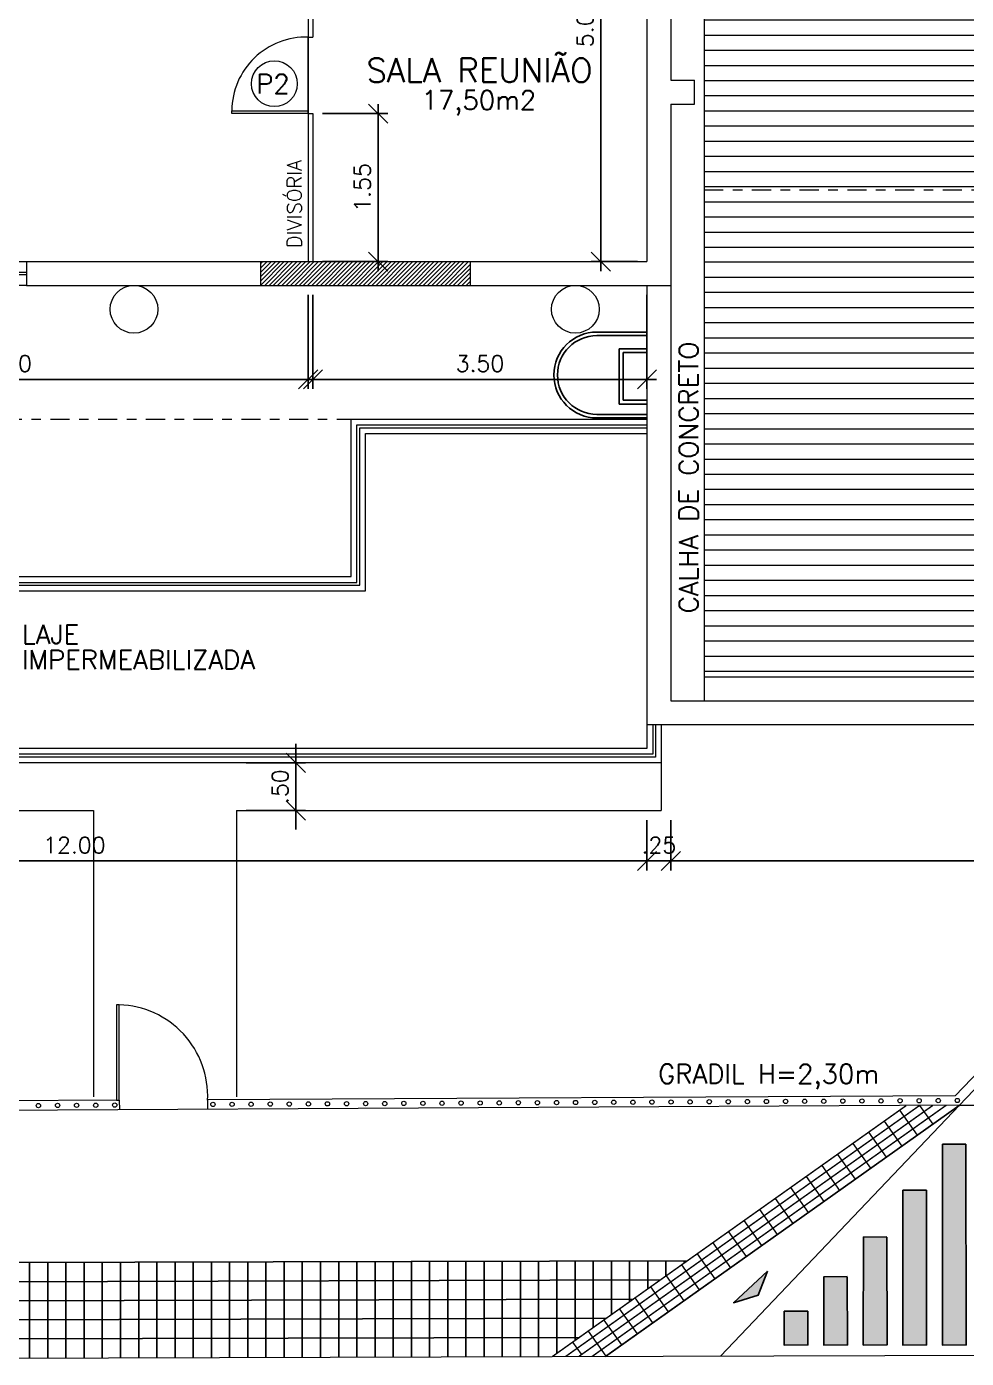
# Model space of a CAD drawing. Header units: millimetres. Extents: x 521 to 1055, y 261 to 520.
# Drawn here: x 730.3 to 740.15, y 450.48 to 464.43 of the extents above; entities that cross this region are included whole.
import ezdxf
from ezdxf.enums import TextEntityAlignment as Align

# ---------------------------------------------------------------- set-up
doc = ezdxf.new("R2010")
doc.units = ezdxf.units.MM
doc.linetypes.add('CONTINU', pattern=[0])
doc.linetypes.add('DASHDOT', pattern=[1, 0.5, -0.25, 0, -0.25])
doc.layers.add('0.1', color=8, linetype='Continuous', lineweight=13)
doc.layers.add('ppci', color=8, linetype='Continuous')
doc.layers.add('Texto 2', color=1, linetype='Continuous')
doc.styles.add('80X50', font='romans.shx')
doc.styles.add('ROMANS', font='romans')
doc.styles.get("Standard").update_dxf_attribs({"font": 'romans.shx'})
doc.dimstyles.new('Fares Eng - 50', dxfattribs={"dimscale": 2, "dimtxt": 0.085, "dimasz": 0.1, "dimexe": 0.05, "dimexo": 0.05, "dimgap": 0.04, "dimtad": 1, "dimzin": 4, "dimdsep": 46, "dimtxsty": 'ROMANS', "dimblk1": 'OBLIQUE', "dimblk2": 'OBLIQUE', "dimsah": 1, "dimcen": 0.05, "dimdle": 0.05, "dimclrd": 8, "dimclre": 8, "dimclrt": 8, "dimaunit": 1, "dimadec": 0, "dimazin": 0, "dimtfac": 1, "dimtix": 1, "dimtmove": 2, "dimatfit": 0, "dimldrblk": 'OPEN90', "dimfxl": 1, "dimtolj": 1, "dimtzin": 0, "dimarcsym": 0})

# ---------------------------------------------------------------- blocks, each defined once
blk = doc.blocks.new('_OBLIQUE')
at = {"color": 0, "linetype": 'ByBlock'}
blk.add_line((-0.5, -0.5), (0.5, 0.5), dxfattribs=at)
blk = doc.blocks.new('*D178')
at = {"layer": '0.1', "color": 8, "linetype": 'CONTINU', "lineweight": -2, "transparency": 16777216}
for p, q in [((733.124, 456.717), (733.124, 456.917)), ((732.603, 456.717), (733.224, 456.717)), ((733.124, 456.217), (733.124, 456.717)), ((732.603, 456.217), (733.224, 456.217)), ((733.124, 456.217), (733.124, 456.017))]:
    blk.add_line(p, q, dxfattribs=at)
at = {"layer": 'DEFPOINTS', "color": 0, "linetype": 'CONTINU', "lineweight": -2, "transparency": 16777216}
for p in [(732.503, 456.717), (733.124, 456.717), (732.503, 456.217)]:
    blk.add_point(p, dxfattribs=at)
at = {"layer": '0.1', "color": 8, "linetype": 'CONTINU', "lineweight": -2, "transparency": 16777216, "xscale": 0.2, "yscale": 0.2, "zscale": 0.2}
for p, rotation in [((733.124, 456.717), 270), ((733.124, 456.217), 90)]:
    blk.add_blockref('_OBLIQUE', p, dxfattribs=dict(at, rotation=rotation))
at = {"layer": '0.1', "color": 8, "linetype": 'CONTINU', "transparency": 16777216, "insert": (732.959, 456.467), "char_height": 0.17, "attachment_point": 5, "rotation": 90, "style": 'ROMANS'}
blk.add_mtext('\\A1;.50', dxfattribs=at)
blk = doc.blocks.new('_Open90')
at = {"color": 0, "linetype": 'ByBlock', "lineweight": -2}
for p, q in [((0, 0), (-1, 0)), ((-0.5, 0.5), (0, 0)), ((0, 0), (-0.5, -0.5))]:
    blk.add_line(p, q, dxfattribs=at)
blk = doc.blocks.new('*D261')
at = {"layer": '0.1', "color": 8, "linetype": 'CONTINU', "lineweight": -2, "transparency": 16777216}
for p, q in [((726.953, 461.617), (726.953, 460.633)), ((733.253, 461.617), (733.253, 460.633)), ((726.853, 460.733), (733.353, 460.733))]:
    blk.add_line(p, q, dxfattribs=at)
at = {"layer": 'DEFPOINTS', "color": 0, "linetype": 'CONTINU', "lineweight": -2, "transparency": 16777216}
for p in [(726.953, 461.717), (733.253, 461.717), (733.253, 460.733)]:
    blk.add_point(p, dxfattribs=at)
at = {"layer": '0.1', "color": 8, "linetype": 'CONTINU', "lineweight": -2, "transparency": 16777216, "xscale": 0.2, "yscale": 0.2, "zscale": 0.2, "rotation": 180}
blk.add_blockref('_OBLIQUE', (726.953, 460.733), dxfattribs=at)
at = {"layer": '0.1', "color": 8, "linetype": 'CONTINU', "lineweight": -2, "transparency": 16777216, "xscale": 0.2, "yscale": 0.2, "zscale": 0.2}
blk.add_blockref('_OBLIQUE', (733.253, 460.733), dxfattribs=at)
at = {"layer": '0.1', "color": 8, "linetype": 'CONTINU', "transparency": 16777216, "insert": (730.103, 460.898), "char_height": 0.17, "attachment_point": 5, "style": 'ROMANS'}
blk.add_mtext('\\A1;6.30', dxfattribs=at)
blk = doc.blocks.new('*D278')
at = {"layer": '0.1', "color": 8, "linetype": 'CONTINU', "lineweight": -2, "transparency": 16777216}
for p, q in [((755.203, 456.617), (755.203, 455.589)), ((737.053, 456.117), (737.053, 455.589)), ((755.303, 455.689), (736.953, 455.689))]:
    blk.add_line(p, q, dxfattribs=at)
at = {"layer": 'DEFPOINTS', "color": 0, "linetype": 'CONTINU', "lineweight": -2, "transparency": 16777216}
for p in [(755.203, 456.717), (737.053, 456.217), (737.053, 455.689)]:
    blk.add_point(p, dxfattribs=at)
at = {"layer": '0.1', "color": 8, "linetype": 'CONTINU', "lineweight": -2, "transparency": 16777216, "xscale": 0.2, "yscale": 0.2, "zscale": 0.2, "rotation": 180}
blk.add_blockref('_OBLIQUE', (737.053, 455.689), dxfattribs=at)
at = {"layer": '0.1', "color": 8, "linetype": 'CONTINU', "lineweight": -2, "transparency": 16777216, "xscale": 0.2, "yscale": 0.2, "zscale": 0.2}
blk.add_blockref('_OBLIQUE', (755.203, 455.689), dxfattribs=at)
at = {"layer": '0.1', "color": 8, "linetype": 'CONTINU', "transparency": 16777216, "insert": (746.128, 455.854), "char_height": 0.17, "attachment_point": 5, "style": 'ROMANS'}
blk.add_mtext('\\A1;18.15', dxfattribs=at)
blk = doc.blocks.new('*D279')
at = {"layer": '0.1', "color": 8, "linetype": 'CONTINU', "lineweight": -2, "transparency": 16777216}
for p, q in [((736.803, 456.117), (736.803, 455.589)), ((737.053, 456.117), (737.053, 455.589)), ((736.803, 455.689), (736.603, 455.689)), ((737.053, 455.689), (736.803, 455.689)), ((737.053, 455.689), (737.253, 455.689))]:
    blk.add_line(p, q, dxfattribs=at)
at = {"layer": 'DEFPOINTS', "color": 0, "linetype": 'CONTINU', "lineweight": -2, "transparency": 16777216}
for p in [(736.803, 456.217), (737.053, 456.217), (736.803, 455.689)]:
    blk.add_point(p, dxfattribs=at)
at = {"layer": '0.1', "color": 8, "linetype": 'CONTINU', "lineweight": -2, "transparency": 16777216, "xscale": 0.2, "yscale": 0.2, "zscale": 0.2}
blk.add_blockref('_OBLIQUE', (736.803, 455.689), dxfattribs=at)
at = {"layer": '0.1', "color": 8, "linetype": 'CONTINU', "lineweight": -2, "transparency": 16777216, "xscale": 0.2, "yscale": 0.2, "zscale": 0.2, "rotation": 180}
blk.add_blockref('_OBLIQUE', (737.053, 455.689), dxfattribs=at)
at = {"layer": '0.1', "color": 8, "linetype": 'CONTINU', "transparency": 16777216, "insert": (736.928, 455.854), "char_height": 0.17, "attachment_point": 5, "style": 'ROMANS'}
blk.add_mtext('\\A1;.25', dxfattribs=at)
blk = doc.blocks.new('*D280')
at = {"layer": '0.1', "color": 8, "linetype": 'CONTINU', "lineweight": -2, "transparency": 16777216}
for p, q in [((724.803, 456.117), (724.803, 455.589)), ((736.803, 456.117), (736.803, 455.589)), ((736.903, 455.689), (724.703, 455.689))]:
    blk.add_line(p, q, dxfattribs=at)
at = {"layer": 'DEFPOINTS', "color": 0, "linetype": 'CONTINU', "lineweight": -2, "transparency": 16777216}
for p in [(724.803, 456.217), (736.803, 456.217), (724.803, 455.689)]:
    blk.add_point(p, dxfattribs=at)
at = {"layer": '0.1', "color": 8, "linetype": 'CONTINU', "lineweight": -2, "transparency": 16777216, "xscale": 0.2, "yscale": 0.2, "zscale": 0.2, "rotation": 180}
blk.add_blockref('_OBLIQUE', (724.803, 455.689), dxfattribs=at)
at = {"layer": '0.1', "color": 8, "linetype": 'CONTINU', "lineweight": -2, "transparency": 16777216, "xscale": 0.2, "yscale": 0.2, "zscale": 0.2}
blk.add_blockref('_OBLIQUE', (736.803, 455.689), dxfattribs=at)
at = {"layer": '0.1', "color": 8, "linetype": 'CONTINU', "transparency": 16777216, "insert": (730.803, 455.854), "char_height": 0.17, "attachment_point": 5, "style": 'ROMANS'}
blk.add_mtext('\\A1;12.00', dxfattribs=at)
blk = doc.blocks.new('*D293')
at = {"layer": '0.1', "color": 8, "linetype": 'CONTINU', "lineweight": -2, "transparency": 16777216}
for p, q in [((733.303, 461.617), (733.303, 460.633)), ((736.803, 461.617), (736.803, 460.633)), ((733.203, 460.733), (736.903, 460.733))]:
    blk.add_line(p, q, dxfattribs=at)
at = {"layer": 'DEFPOINTS', "color": 0, "linetype": 'CONTINU', "lineweight": -2, "transparency": 16777216}
for p in [(733.303, 461.717), (736.803, 461.717), (736.803, 460.733)]:
    blk.add_point(p, dxfattribs=at)
at = {"layer": '0.1', "color": 8, "linetype": 'CONTINU', "lineweight": -2, "transparency": 16777216, "xscale": 0.2, "yscale": 0.2, "zscale": 0.2, "rotation": 180}
blk.add_blockref('_OBLIQUE', (733.303, 460.733), dxfattribs=at)
at = {"layer": '0.1', "color": 8, "linetype": 'CONTINU', "lineweight": -2, "transparency": 16777216, "xscale": 0.2, "yscale": 0.2, "zscale": 0.2}
blk.add_blockref('_OBLIQUE', (736.803, 460.733), dxfattribs=at)
at = {"layer": '0.1', "color": 8, "linetype": 'CONTINU', "transparency": 16777216, "insert": (735.053, 460.898), "char_height": 0.17, "attachment_point": 5, "style": 'ROMANS'}
blk.add_mtext('\\A1;3.50', dxfattribs=at)
blk = doc.blocks.new('ÁREA')
for p in [(0.00005, 0.00376), (0, 0)]:
    blk.add_attdef('COMPARTIMENTO', text='', height=0.0025).set_placement(p, align=Align.CENTER)
at = {"color": 1}
for p in [(-0.00005, -0.00376), (-0.0001, -0.00752)]:
    blk.add_attdef('ÁREA', text='', height=0.002, dxfattribs=at).set_placement(p, align=Align.CENTER)
blk = doc.blocks.new('SET1')
at = {"layer": 'Texto 2'}
blk.add_hatch(color=8, dxfattribs=at).paths.add_polyline_path([(0.282, 0.232), (-0.113, 0.138), (-0.282, -0.232)])
at = {"layer": 'Texto 2', "color": 1}
blk.add_lwpolyline([(-0.282, -0.232), (-0.113, 0.138), (0.282, 0.232)], close=True, dxfattribs=at)
blk = doc.blocks.new('*D3337')
at = {"layer": '0.1', "color": 8, "linetype": 'CONTINU', "lineweight": -2, "transparency": 16777216}
for p, q in [((736.32, 467.067), (736.32, 461.867)), ((736.703, 466.967), (736.22, 466.967)), ((736.703, 461.967), (736.22, 461.967))]:
    blk.add_line(p, q, dxfattribs=at)
at = {"layer": 'DEFPOINTS', "color": 0, "linetype": 'CONTINU', "lineweight": -2, "transparency": 16777216}
for p in [(736.803, 466.967), (736.32, 461.967), (736.803, 461.967)]:
    blk.add_point(p, dxfattribs=at)
at = {"layer": '0.1', "color": 8, "linetype": 'CONTINU', "lineweight": -2, "transparency": 16777216, "xscale": 0.2, "yscale": 0.2, "zscale": 0.2}
for p, rotation in [((736.32, 466.967), 90), ((736.32, 461.967), 270)]:
    blk.add_blockref('_OBLIQUE', p, dxfattribs=dict(at, rotation=rotation))
at = {"layer": '0.1', "color": 8, "linetype": 'CONTINU', "lineweight": -2, "transparency": 16777216, "insert": (736.155, 464.467), "char_height": 0.17, "attachment_point": 5, "rotation": 90, "style": 'ROMANS'}
blk.add_mtext('\\A1;5.00', dxfattribs=at)
blk = doc.blocks.new('*D3338')
at = {"layer": '0.1', "color": 8, "linetype": 'CONTINU', "lineweight": -2, "transparency": 16777216}
for p, q in [((733.403, 463.517), (734.086, 463.517)), ((733.986, 463.617), (733.986, 461.867)), ((733.403, 461.967), (734.086, 461.967))]:
    blk.add_line(p, q, dxfattribs=at)
at = {"layer": 'DEFPOINTS', "color": 0, "linetype": 'CONTINU', "lineweight": -2, "transparency": 16777216}
for p in [(733.303, 463.517), (733.303, 461.967), (733.986, 461.967)]:
    blk.add_point(p, dxfattribs=at)
at = {"layer": '0.1', "color": 8, "linetype": 'CONTINU', "lineweight": -2, "transparency": 16777216, "xscale": 0.2, "yscale": 0.2, "zscale": 0.2}
for p, rotation in [((733.986, 463.517), 90), ((733.986, 461.967), 270)]:
    blk.add_blockref('_OBLIQUE', p, dxfattribs=dict(at, rotation=rotation))
at = {"layer": '0.1', "color": 8, "linetype": 'CONTINU', "lineweight": -2, "transparency": 16777216, "insert": (733.821, 462.742), "char_height": 0.17, "attachment_point": 5, "rotation": 90, "style": 'ROMANS'}
blk.add_mtext('\\A1;1.55', dxfattribs=at)

msp = doc.modelspace()

# ---------------------------------------------------------------- hatches: boundary and pattern name
at = {"layer": '0.1', "linetype": 'CONTINU'}
h = msp.add_hatch(dxfattribs=at)
h.set_pattern_fill('ANSI31', color=8, scale=0.05, angle=315, style=0, double=1)
h.set_pattern_definition([(0, (737.40272, 462.11692), (6e-17, 0.15875), [])])
h.paths.add_polyline_path([(746.12772, 477.73986), (742.43795, 477.73986), (741.06509, 477.13986), (746.12772, 477.13986)])
h.paths.add_polyline_path([(754.85272, 477.73986), (746.12772, 477.73986), (746.12772, 477.13986), (754.85272, 477.13986)])
h.paths.add_polyline_path([(754.85272, 477.13986), (746.12772, 477.13986), (746.12772, 462.71692), (754.85272, 462.71692)])
h.paths.add_polyline_path([(746.12772, 477.13986), (741.06509, 477.13986), (740.46457, 477.13986), (740.33099, 477.11112, -0.41421356), (740.57063, 476.87148, -1), (740.09134, 476.87148, -0.41421356), (740.33099, 477.11112), (739.86457, 477.13986), (738.76768, 477.13986), (737.46768, 477.13986), (737.40272, 477.13986), (737.40272, 462.71692), (746.12772, 462.71692)])
h.paths.add_polyline_path([(737.77324, 476.82102, -1), (738.33401, 476.82102, -1)], flags=16)
h.paths.add_polyline_path([(746.12772, 462.71692), (737.40272, 462.71692), (737.40272, 462.11692), (746.12772, 462.11692)])
h.paths.add_polyline_path([(754.85272, 462.71692), (746.12772, 462.71692), (746.12772, 462.11692), (754.85272, 462.11692)])
h.paths.add_polyline_path([(747.03193, 470.84071), (749.97955, 470.84071), (749.97955, 471.19786), (747.03193, 471.19786)], flags=24)
h.paths.add_polyline_path([(747.0605, 470.51297), (747.84621, 470.51297), (747.84621, 470.81297), (747.0605, 470.81297)], flags=24)
h.paths.add_polyline_path([(738.71901, 476.36038), (739.3302, 476.36038), (739.3302, 476.61538), (738.71901, 476.61538)], flags=24)
h.paths.add_polyline_path([(737.75188, 476.6695), (738.3376, 476.6695), (738.3376, 476.9695), (737.75188, 476.9695)], flags=24)
h.paths.add_polyline_path([(742.50163, 470.84071), (745.44925, 470.84071), (745.44925, 471.19786), (742.50163, 471.19786)], flags=24)
h.paths.add_polyline_path([(742.5302, 470.51297), (743.31591, 470.51297), (743.31591, 470.81297), (742.5302, 470.81297)], flags=24)
h = msp.add_hatch(dxfattribs=at)
h.set_pattern_fill('ANSI31', color=8, scale=0.05, angle=315, style=0, double=1)
h.set_pattern_definition([(0, (-0.39743, 0), (6e-17, 0.15875), [])])
h.paths.add_polyline_path([(746.12772, 457.61692), (746.12772, 462.11692), (737.40272, 462.11692), (737.40272, 457.61692)])
h.paths.add_polyline_path([(742.50163, 460.7824), (745.44925, 460.7824), (745.44925, 461.13954), (742.50163, 461.13954)], flags=24)
h.paths.add_polyline_path([(742.5302, 460.45466), (743.31591, 460.45466), (743.31591, 460.75466), (742.5302, 460.75466)], flags=24)
at = {"layer": '0.1', "linetype": 'CONTINU', "lineweight": -2}
h = msp.add_hatch(dxfattribs=at)
h.set_pattern_fill('ANSI31', color=8, scale=0.01, style=0)
h.set_pattern_definition([(45, (732.75272, 461.716922), (-0.02245064, 0.02245064), [])])
h.paths.add_polyline_path([(734.95272, 461.96692), (732.75272, 461.96692), (732.75272, 461.71692), (734.95272, 461.71692)])
h = msp.add_hatch(color=8, dxfattribs=at)
h.dxf.hatch_style = 1
h.paths.add_polyline_path([(753.82281, 451.1719), (753.57759, 451.17005), (753.57688, 450.63113), (753.82687, 450.63301)])
h.paths.add_polyline_path([(753.40833, 451.55596), (753.16311, 451.55412), (753.16239, 450.62801), (753.41238, 450.62989)])
h.paths.add_polyline_path([(752.99382, 451.99846), (752.7486, 451.99661), (752.74788, 450.62801), (752.99788, 450.62989)])
h.paths.add_polyline_path([(752.57931, 452.31189), (752.33409, 452.31005), (752.33337, 450.62801), (752.58337, 450.62989)])
h.paths.add_polyline_path([(752.16485, 452.73893), (751.91963, 452.73708), (751.91891, 450.62177), (752.1689, 450.62365)])
h.paths.add_polyline_path([(751.75034, 453.0708), (751.50512, 453.06895), (751.5044, 450.62177), (751.7544, 450.62365)])
h.paths.add_polyline_path([(751.32157, 453.05537), (751.07635, 453.05352), (751.08989, 450.62177), (751.33989, 450.62365)])
h.paths.add_polyline_path([(750.90706, 453.05537), (750.66184, 453.05352), (750.67539, 450.62177), (750.92538, 450.62365)])
h.paths.add_polyline_path([(750.49255, 453.05537), (750.24733, 453.05352), (750.26088, 450.62177), (750.51087, 450.62365)])
h.paths.add_polyline_path([(750.07805, 453.05488), (749.83283, 453.05304), (749.84637, 450.62128), (750.09636, 450.62317)])
h.paths.add_polyline_path([(749.66354, 453.05488), (749.41832, 453.05304), (749.43186, 450.62128), (749.68186, 450.62317)])
h.paths.add_polyline_path([(749.24903, 453.05488), (749.00381, 453.05304), (749.01735, 450.62128), (749.26735, 450.62317)])
h.paths.add_polyline_path([(748.83452, 453.05488), (748.5893, 453.05304), (748.60284, 450.62128), (748.85284, 450.62317)])
h.paths.add_polyline_path([(748.42002, 453.0544), (748.1748, 453.05256), (748.18834, 450.6208), (748.43833, 450.62269)])
h.paths.add_polyline_path([(748.00551, 453.0544), (747.76029, 453.05256), (747.77383, 450.6208), (748.02382, 450.62269)])
h.paths.add_polyline_path([(747.591, 453.0544), (747.34578, 453.05256), (747.35932, 450.6208), (747.60931, 450.62269)])
h.paths.add_polyline_path([(747.17649, 453.05392), (746.93127, 453.05208), (746.94482, 450.62032), (747.19481, 450.6222)])
h.paths.add_polyline_path([(746.76199, 453.05344), (746.51677, 453.05159), (746.53031, 450.61984), (746.7803, 450.62172)])
h.paths.add_polyline_path([(746.34748, 453.05344), (746.10226, 453.05159), (746.1158, 450.61984), (746.3658, 450.62172)])
h.paths.add_polyline_path([(745.93297, 453.05344), (745.68775, 453.05159), (745.70129, 450.61984), (745.95129, 450.62172)])
h.paths.add_polyline_path([(745.51846, 453.05344), (745.27324, 453.05159), (745.28678, 450.61984), (745.53678, 450.62172)])
h.paths.add_polyline_path([(745.10396, 453.05296), (744.85874, 453.05111), (744.87228, 450.61936), (745.12227, 450.62124)])
h.paths.add_polyline_path([(744.68945, 453.05296), (744.44423, 453.05111), (744.45777, 450.61936), (744.70776, 450.62124)])
h.paths.add_polyline_path([(744.27494, 453.05296), (744.02972, 453.05111), (744.04326, 450.61936), (744.29325, 450.62124)])
h.paths.add_polyline_path([(743.86043, 453.05296), (743.61521, 453.05111), (743.62875, 450.61936), (743.87875, 450.62124)])
h.paths.add_polyline_path([(743.44593, 453.05248), (743.20071, 453.05063), (743.21425, 450.61888), (743.46424, 450.62076)])
h.paths.add_polyline_path([(743.03142, 453.05248), (742.7862, 453.05063), (742.79974, 450.61888), (743.04973, 450.62076)])
h.paths.add_polyline_path([(742.61691, 453.05248), (742.37169, 453.05063), (742.38523, 450.61888), (742.63522, 450.62076)])
h.paths.add_polyline_path([(742.2024, 453.05248), (741.95718, 453.05063), (741.97072, 450.61888), (742.22071, 450.62076)])
h.paths.add_polyline_path([(741.78789, 453.052), (741.54267, 453.05015), (741.55622, 450.6184), (741.80621, 450.62028)])
h.paths.add_polyline_path([(741.37338, 453.052), (741.12816, 453.05015), (741.14171, 450.6184), (741.3917, 450.62028)])
h.paths.add_polyline_path([(740.95888, 453.052), (740.71366, 453.05015), (740.7272, 450.6184), (740.97719, 450.62028)])
h.paths.add_polyline_path([(740.55977, 453.03888), (740.31455, 453.03703), (740.31269, 450.6184), (740.56268, 450.62028)])
h.paths.add_polyline_path([(740.14526, 452.72281), (739.90004, 452.72096), (739.89818, 450.6184), (740.14817, 450.62028)])
h.paths.add_polyline_path([(739.73075, 452.24239), (739.48553, 452.24054), (739.48367, 450.6184), (739.73366, 450.62028)])
h.paths.add_polyline_path([(739.31624, 451.75046), (739.07102, 451.74861), (739.06916, 450.6184), (739.31916, 450.62028)])
h.paths.add_polyline_path([(738.90174, 451.33506), (738.65651, 451.33321), (738.65465, 450.6184), (738.90465, 450.62028)])
h.paths.add_polyline_path([(738.48722, 450.97431), (738.242, 450.97247), (738.24015, 450.6184), (738.49014, 450.62028)])
h = msp.add_hatch(dxfattribs=at)
h.set_pattern_fill('LINE,_O', color=8, scale=0.06, angle=90, double=1)
h.set_pattern_definition([(90, (279.22985, 358.23872), (-0.1905, 1e-17), [])])
h.paths.add_polyline_path([(737.22752, 451.50214), (728.68169, 451.47885), (730.08019, 450.48266), (735.81149, 450.49828)])

# ---------------------------------------------------------------- linework, layer by layer
at = {"layer": '0.1', "color": 8, "linetype": 'CONTINU'}
for p, q in [((737.40272, 477.13986), (737.40272, 462.11692)), ((737.40272, 462.11692), (754.85272, 462.11692))]:
    msp.add_line(p, q, dxfattribs=at)
at = {"layer": '0.1', "color": 7}
for p, q in [((737.05272, 470.11692), (737.05272, 463.86692)), ((736.80272, 466.96692), (736.80272, 461.96692)), ((737.05272, 463.86692), (737.30272, 463.86692)), ((737.30272, 463.61692), (737.30272, 463.86692)), ((737.05272, 463.61692), (737.30272, 463.61692)), ((737.05272, 463.61692), (737.05272, 461.71692)), ((730.30272, 461.96692), (730.30272, 461.71692)), ((730.30272, 461.96692), (732.75272, 461.96692)), ((732.75272, 461.96692), (736.80272, 461.96692)), ((730.30272, 461.71692), (732.75272, 461.71692)), ((732.75272, 461.71692), (737.05272, 461.71692))]:
    msp.add_line(p, q, dxfattribs=at)
at = {"layer": '0.1', "color": 8}
for p, q in [((733.25272, 466.96692), (733.25272, 464.31692)), ((733.30272, 466.96692), (733.30272, 464.31692)), ((733.25272, 464.31692), (733.30272, 464.31692)), ((733.25272, 463.51692), (733.25272, 461.96692)), ((733.25272, 463.51692), (733.30272, 463.51692)), ((733.30272, 463.51692), (733.30272, 461.96692)), ((737.40272, 462.11692), (737.40272, 457.36692)), ((728.10272, 461.96692), (730.30272, 461.96692)), ((728.10272, 461.85692), (730.30272, 461.85692)), ((732.75272, 461.96692), (732.75272, 461.71692)), ((734.95272, 461.71692), (734.95272, 461.96692)), ((730.30272, 461.82692), (728.10272, 461.82692)), ((730.30272, 461.71692), (728.10272, 461.71692)), ((736.80272, 461.71692), (736.80272, 457.11692)), ((737.05272, 461.71692), (737.05272, 457.36692)), ((737.40272, 457.61692), (754.85272, 457.61692)), ((737.05272, 457.36692), (755.20272, 457.36692)), ((736.80272, 457.11692), (755.45272, 457.11692)), ((740.03121, 453.22738), (743.73921, 457.11692)), ((740.07549, 453.1289), (743.87737, 457.11692)), ((736.95272, 456.71692), (736.95272, 456.21692)), ((724.44561, 456.21692), (731.00272, 456.21692)), ((731.00272, 456.21692), (731.00272, 453.21692)), ((732.50272, 456.21692), (732.50272, 453.21692)), ((732.50272, 456.21692), (736.95272, 456.21692)), ((731.27379, 453.18263), (725.95514, 453.15546)), ((731.27379, 453.18263), (731.27432, 453.08362)), ((740.03121, 453.22738), (732.19901, 453.18736)), ((732.19901, 453.18736), (732.19953, 453.08852)), ((740.07674, 453.13021), (725.9171, 453.05527)), ((740.07674, 453.13021), (737.57223, 450.50307)), ((739.45047, 453.07806), (739.63554, 452.81701)), ((739.66022, 453.12801), (739.7987, 452.93268)), ((739.28731, 452.96239), (739.47238, 452.70134)), ((739.12416, 452.84673), (739.30922, 452.58567)), ((738.961, 452.73106), (739.14607, 452.47)), ((738.63468, 452.49972), (738.81975, 452.23867)), ((738.79784, 452.61539), (738.98291, 452.35434)), ((738.47152, 452.38405), (738.65659, 452.123)), ((738.30836, 452.26838), (738.49343, 452.00733)), ((738.1452, 452.15272), (738.33027, 451.89166)), ((737.98204, 452.03705), (738.16711, 451.77599)), ((737.65573, 451.80571), (737.8408, 451.54466)), ((737.81888, 451.92138), (738.00395, 451.66032)), ((737.49257, 451.69004), (737.67764, 451.42899)), ((737.32941, 451.57437), (737.51448, 451.31332)), ((737.16625, 451.45871), (737.35132, 451.19765)), ((737.00309, 451.34304), (737.18816, 451.08198)), ((736.67677, 451.1117), (736.86184, 450.85065)), ((736.83993, 451.22737), (737.025, 450.96631)), ((736.51361, 450.99603), (736.69868, 450.73498)), ((736.35045, 450.88036), (736.53552, 450.61931)), ((736.1873, 450.76469), (736.37237, 450.50364)), ((728.79061, 450.47915), (763.27458, 450.57311)), ((736.02414, 450.64903), (736.11367, 450.52273))]:
    msp.add_line(p, q, dxfattribs=at)
at = {"layer": '0.1', "color": 8, "linetype": 'CONTINU', "lineweight": -2}
for p, q in [((733.25272, 463.51692), (733.25272, 464.31692)), ((740.07549, 453.1289), (751.82977, 453.23042)), ((740.07549, 453.1289), (736.36693, 450.49979)), ((728.68169, 451.47885), (737.22752, 451.50214)), ((728.96139, 451.27961), (736.94431, 451.30137)), ((729.24109, 451.08038), (736.66111, 451.10059)), ((729.52079, 450.88114), (736.3779, 450.89982)), ((729.80049, 450.6819), (736.0947, 450.69905))]:
    msp.add_line(p, q, dxfattribs=at)
at = {"layer": '0.1', "color": 8, "linetype": 'DASHDOT', "ltscale": 0.4}
for p, q in [((737.40272, 462.71692), (754.85272, 462.71692)), ((721.05272, 460.31692), (733.70272, 460.31692))]:
    msp.add_line(p, q, dxfattribs=at)
at = {"layer": '0.1', "color": 8}
for points in [[(732.45272, 463.54692), (733.25272, 463.54692), (733.25272, 463.51692), (732.45272, 463.51692)], [(731.24379, 453.18263), (731.27379, 453.18263), (731.27379, 454.18263), (731.24379, 454.18263)]]:
    msp.add_lwpolyline(points, close=True, dxfattribs=at)
for points in [[(736.95272, 457.11692), (736.95272, 456.71692), (724.65272, 456.71692), (724.65272, 459.51692), (729.80272, 459.51692), (729.80272, 458.66692), (733.70272, 458.66692), (733.70272, 460.31692), (736.80272, 460.31692)], [(736.89272, 457.11692), (736.89272, 456.77692), (724.71272, 456.77692), (724.71272, 459.45692), (729.74272, 459.45692), (729.74272, 458.60692), (733.76272, 458.60692), (733.76272, 460.25692), (736.80272, 460.25692)], [(736.86272, 457.11692), (736.86272, 456.80692), (724.74272, 456.80692), (724.74272, 459.42692), (729.71272, 459.42692), (729.71272, 458.57692), (733.79272, 458.57692), (733.79272, 460.22692), (736.80272, 460.22692)], [(736.80272, 457.11692), (736.80272, 456.86692), (724.80272, 456.86692), (724.80272, 459.36692), (729.65272, 459.36692), (729.65272, 458.51692), (733.85272, 458.51692), (733.85272, 460.16692), (736.80272, 460.16692)]]:
    msp.add_lwpolyline(points, dxfattribs=at)
at = {"layer": '0.1', "color": 8, "const_width": 0.015}
for points in [[(739.51988, 453.12727), (735.81149, 450.49828)], [(739.65925, 453.128), (735.95035, 450.49866)], [(739.79861, 453.12874), (736.08921, 450.49903)], [(739.93798, 453.12948), (736.22807, 450.49941)], [(740.07674, 453.13021), (736.36693, 450.49979)]]:
    msp.add_lwpolyline(points, dxfattribs=at)
at = {"layer": '0.1', "color": 8, "linetype": 'CONTINU', "lineweight": -2}
for points in [[(740.14526, 452.72233), (740.14817, 450.62028), (739.89818, 450.6184), (739.90004, 452.72096), (740.14526, 452.72281)], [(739.73075, 452.24191), (739.73366, 450.62028), (739.48367, 450.6184), (739.48553, 452.24054), (739.73075, 452.24239)], [(739.31625, 451.74998), (739.31916, 450.62028), (739.06916, 450.6184), (739.07102, 451.74861), (739.31624, 451.75046)], [(738.90174, 451.33458), (738.90465, 450.62028), (738.65465, 450.6184), (738.65651, 451.33321), (738.90173, 451.33506)], [(738.48723, 450.97383), (738.49014, 450.62028), (738.24015, 450.6184), (738.242, 450.97247), (738.48722, 450.97431)]]:
    msp.add_lwpolyline(points, dxfattribs=at)
at = {"layer": '0.1', "color": 8}
for centre, radius in [((732.89893, 463.82943), 0.23964), ((736.05522, 453.15893), 0.0225), ((736.25522, 453.15999), 0.0225), ((736.45522, 453.16105), 0.0225), ((736.65522, 453.1621), 0.0225), ((736.85522, 453.16316), 0.0225), ((737.05522, 453.16422), 0.0225), ((737.25522, 453.16528), 0.0225), ((737.45522, 453.16634), 0.0225), ((737.65522, 453.1674), 0.0225), ((737.85522, 453.16846), 0.0225), ((738.05522, 453.16951), 0.0225), ((738.25522, 453.17057), 0.0225), ((738.45522, 453.17163), 0.0225), ((738.65522, 453.17269), 0.0225), ((738.85522, 453.17375), 0.0225), ((739.05522, 453.17481), 0.0225), ((739.25522, 453.17587), 0.0225), ((739.45522, 453.17692), 0.0225), ((739.65522, 453.17798), 0.0225), ((739.85522, 453.17904), 0.0225), ((740.05522, 453.1801), 0.0225), ((730.42681, 453.12732), 0.0225), ((730.62681, 453.12838), 0.0225), ((730.82681, 453.12944), 0.0225), ((731.02681, 453.1305), 0.0225), ((731.22681, 453.13156), 0.0225), ((732.25522, 453.13881), 0.0225), ((732.45522, 453.13987), 0.0225), ((732.65522, 453.14093), 0.0225), ((732.85522, 453.14199), 0.0225), ((733.05522, 453.14305), 0.0225), ((733.25522, 453.14411), 0.0225), ((733.45522, 453.14517), 0.0225), ((733.65522, 453.14623), 0.0225), ((733.85522, 453.14728), 0.0225), ((734.05522, 453.14834), 0.0225), ((734.25522, 453.1494), 0.0225), ((734.45522, 453.15046), 0.0225), ((734.65522, 453.15152), 0.0225), ((734.85522, 453.15258), 0.0225), ((735.05522, 453.15364), 0.0225), ((735.25522, 453.15469), 0.0225), ((735.45522, 453.15575), 0.0225), ((735.65522, 453.15681), 0.0225), ((735.85522, 453.15787), 0.0225)]:
    msp.add_circle(centre, radius, dxfattribs=at)
at = {"layer": '0.1', "color": 7}
for centre in [(731.42772, 461.46692), (736.05272, 461.46692)]:
    msp.add_circle(centre, 0.25, dxfattribs=at)
at = {"layer": '0.1', "color": 8}
for centre, radius, start, end in [((733.22758, 463.54246), 0.77487, 88.140818, 179.669801), ((731.24479, 453.228), 0.95508, 357.277568, 88.260083)]:
    msp.add_arc(centre, radius, start, end, dxfattribs=at)
at = {"layer": 'ppci', "color": 10}
for p, q in [((736.51272, 460.474), (736.51272, 461.054)), ((736.51272, 461.054), (736.80272, 461.054)), ((736.55272, 460.514), (736.55272, 461.014)), ((736.55272, 461.014), (736.80272, 461.014))]:
    msp.add_line(p, q, dxfattribs=at)
at = {"layer": 'ppci', "color": 10, "linetype": 'CONTINU', "lineweight": -2}
for p, q in [((736.51272, 460.474), (736.80272, 460.474)), ((736.55272, 460.514), (736.80272, 460.514))]:
    msp.add_line(p, q, dxfattribs=at)
at = {"layer": 'ppci', "color": 10}
for points in [[(736.80272, 460.32885), (736.27772, 460.32885, -1), (736.27772, 461.22885), (736.80272, 461.22885)], [(736.80272, 460.36635), (736.27772, 460.36635, -1), (736.27772, 461.19135), (736.80272, 461.19135)]]:
    msp.add_lwpolyline(points, format="xyb", dxfattribs=at)

# ---------------------------------------------------------------- block references
at = {"layer": '0.1', "color": 8}
ref = msp.add_blockref('ÁREA', (735.04786, 463.84585), dxfattribs=dict(at, xscale=133.3333333333333, yscale=133.3333333333333, zscale=133.3333333333333))
ref.add_attrib('COMPARTIMENTO', 'SALA REUNIÃO', dxfattribs={"layer": '0', "color": 3, "height": 0.25}).set_placement((735.04786, 463.84585), align=Align.CENTER)
ref.add_attrib('ÁREA', '17,50m2', dxfattribs={"layer": '0', "color": 1, "height": 0.2}).set_placement((735.04123, 463.55789), align=Align.CENTER)
at = {"layer": '0.1', "color": 8, "xscale": 0.6666666666665945, "yscale": 0.6666666666665945, "zscale": 0.6666666666665945, "rotation": 183.6212012835728}
msp.add_blockref('SET1', (737.88848, 451.22788), dxfattribs=at)

# ---------------------------------------------------------------- texts
at = {"layer": '0.1', "color": 8}
for s, p in [('P2', (732.70832, 463.72792)), ('LAJE', (730.25221, 457.96275)), ('IMPERMEABILIZADA', (730.25221, 457.69667)), ('GRADIL H=2,30m', (736.91956, 453.35897))]:
    msp.add_text(s, height=0.2, dxfattribs=at).set_placement(p)
at = {"layer": '0.1', "color": 8, "style": '80X50'}
msp.add_text('DIVISÓRIA', height=0.15, rotation=90, dxfattribs=at).set_placement((733.18389, 462.10771))
at = {"layer": '0.1', "color": 8}
msp.add_text('CALHA DE CONCRETO', height=0.2, rotation=90, dxfattribs=at).set_placement((737.33887, 458.28316))

# ---------------------------------------------------------------- dimensions: what is measured, and where the dimension line sits
at = {"layer": '0.1', "color": 8, "linetype": 'CONTINU', "lineweight": -2}
for base, p1, p2, picture, middle in [((736.32006, 461.96692), (736.80272, 466.96692), (736.80272, 461.96692), '*D3337', (736.15506, 464.46692)), ((733.98629, 461.96692), (733.30272, 463.51692), (733.30272, 461.96692), '*D3338', (733.82129, 462.74192))]:
    dim = msp.add_linear_dim(base=base, p1=p1, p2=p2, angle=90, dimstyle='Fares Eng - 50', dxfattribs=at)
    dim.commit()
    dim.dimension.update_dxf_attribs({"geometry": picture, "text_midpoint": middle})
at = {"layer": '0.1', "color": 8, "linetype": 'CONTINU'}
for base, p1, p2, picture, middle in [((733.25272, 460.73261), (726.95272, 461.71692), (733.25272, 461.71692), '*D261', (730.10272, 460.89761)), ((736.80272, 460.73261), (733.30272, 461.71692), (736.80272, 461.71692), '*D293', (735.05272, 460.89761)), ((737.05272, 455.6885), (755.20272, 456.71692), (737.05272, 456.21692), '*D278', (746.12772, 455.8535)), ((724.80272, 455.6885), (736.80272, 456.21692), (724.80272, 456.21692), '*D280', (730.80272, 455.8535)), ((736.80272, 455.6885), (737.05272, 456.21692), (736.80272, 456.21692), '*D279', (736.92772, 455.8535))]:
    dim = msp.add_linear_dim(base=base, p1=p1, p2=p2, dimstyle='Fares Eng - 50', dxfattribs=at)
    dim.commit()
    dim.dimension.update_dxf_attribs({"geometry": picture, "text_midpoint": middle})
dim = msp.add_linear_dim(base=(733.12406, 456.71692), p1=(732.50272, 456.21692), p2=(732.50272, 456.71692), angle=90, dimstyle='Fares Eng - 50', dxfattribs=at)
dim.commit()
dim.dimension.update_dxf_attribs({"geometry": '*D178', "text_midpoint": (732.95906, 456.46692)})

doc.saveas('drawing.dxf')
